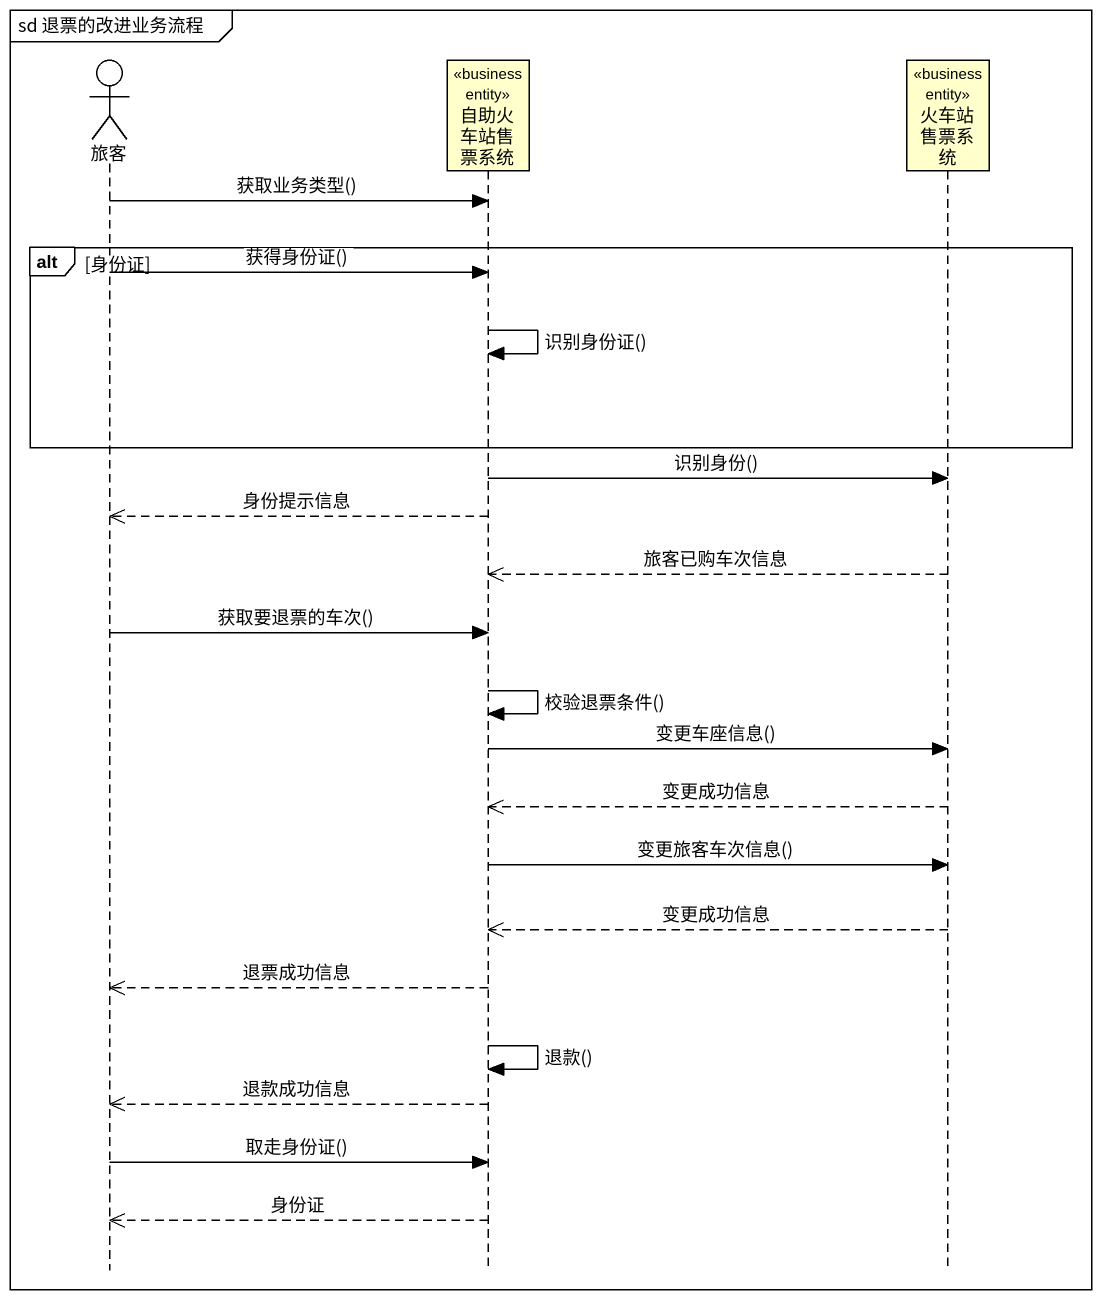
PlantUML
@startuml
mainframe sd 退票的改进业务流程
hide footbox
actor 旅客
participant 自助火车站售票系统 <<business entity>>
participant 火车站售票系统 <<business entity>>

旅客 -> 自助火车站售票系统 : 获取业务类型()
alt 身份证
  旅客 -> 自助火车站售票系统 : 获得身份证()
  自助火车站售票系统 -> 自助火车站售票系统 : 识别身份证()
end
自助火车站售票系统 -> 火车站售票系统 : 识别身份()
自助火车站售票系统 -->> 旅客 : 身份提示信息
火车站售票系统 -->> 自助火车站售票系统 : 旅客已购车次信息
旅客 -> 自助火车站售票系统 : 获取要退票的车次()
自助火车站售票系统 -> 自助火车站售票系统 : 校验退票条件()
自助火车站售票系统 -> 火车站售票系统 : 变更车座信息()
火车站售票系统 -->> 自助火车站售票系统 : 变更成功信息
自助火车站售票系统 -> 火车站售票系统 : 变更旅客车次信息()
火车站售票系统 -->> 自助火车站售票系统 : 变更成功信息
自助火车站售票系统 -->> 旅客 : 退票成功信息
自助火车站售票系统 -> 自助火车站售票系统 : 退款()
自助火车站售票系统 -->> 旅客 : 退款成功信息
旅客 -> 自助火车站售票系统 : 取走身份证()
自助火车站售票系统 -->> 旅客 : 身份证
@enduml
